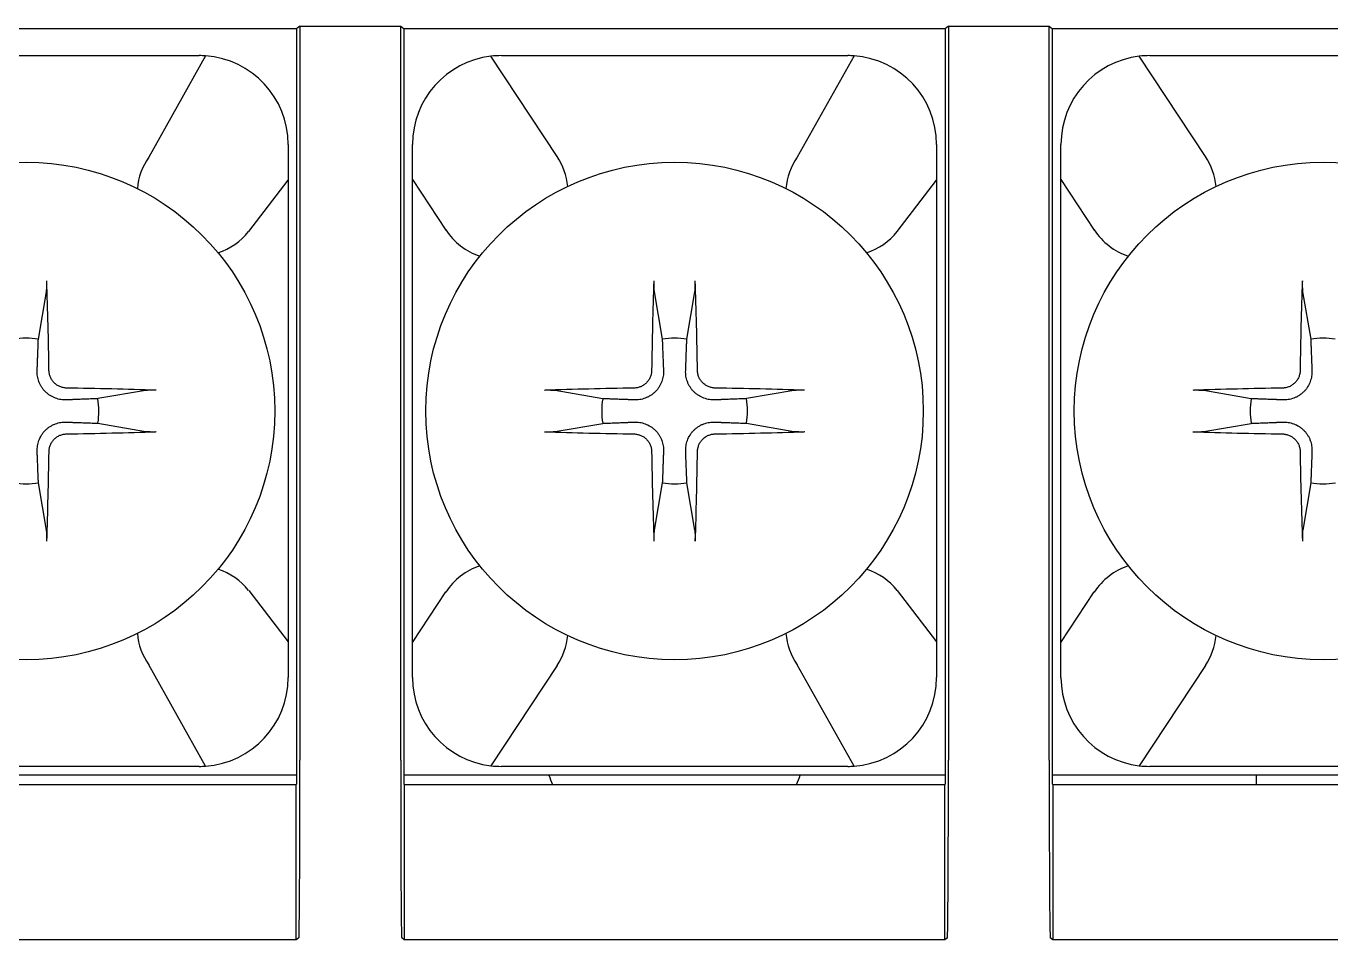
# Model space of a CAD drawing. Header units: millimetres. Extents: x 1618 to 2314, y 422 to 652.
# Drawn here: x 1666.96 to 1681.65, y 549.38 to 559.67 of the extents above; entities that cross this region are included whole.
import ezdxf

# ---------------------------------------------------------------- set-up
doc = ezdxf.new("R2010")
doc.units = ezdxf.units.MM

msp = doc.modelspace()

# ---------------------------------------------------------------- linework, layer by layer
for p, q in [((1670.003, 559.636), (1663.913, 559.636)), ((1670.041, 559.668), (1670.003, 559.636)), ((1670.003, 559.636), (1670.003, 551.136)), ((1670.041, 559.668), (1670.041, 551.407)), ((1670.041, 559.668), (1671.175, 559.668)), ((1671.175, 551.407), (1671.175, 559.668)), ((1671.175, 559.668), (1671.213, 559.636)), ((1671.213, 551.136), (1671.213, 559.636)), ((1677.303, 559.636), (1671.213, 559.636)), ((1677.341, 559.668), (1677.303, 559.636)), ((1677.303, 559.636), (1677.303, 551.136)), ((1677.341, 559.668), (1677.341, 551.407)), ((1677.341, 559.668), (1678.475, 559.668)), ((1678.475, 551.407), (1678.475, 559.668)), ((1678.475, 559.668), (1678.513, 559.636)), ((1678.513, 551.136), (1678.513, 559.636)), ((1684.603, 559.636), (1678.513, 559.636)), ((1665.008, 559.336), (1668.908, 559.336)), ((1668.978, 559.334), (1668.34, 558.192)), ((1672.308, 559.336), (1676.208, 559.336)), ((1676.278, 559.334), (1675.64, 558.192)), ((1679.608, 559.336), (1683.508, 559.336)), ((1672.935, 558.2), (1672.189, 559.329)), ((1680.235, 558.2), (1679.489, 559.329)), ((1669.908, 558.336), (1669.908, 557.934)), ((1671.308, 557.942), (1671.308, 558.336)), ((1677.208, 558.336), (1677.208, 557.934)), ((1678.608, 557.942), (1678.608, 558.336)), ((1669.464, 557.358), (1669.908, 557.934)), ((1669.908, 557.934), (1669.908, 552.738)), ((1671.308, 557.942), (1671.683, 557.373)), ((1671.308, 552.731), (1671.308, 557.942)), ((1676.764, 557.358), (1677.208, 557.934)), ((1677.208, 557.934), (1677.208, 552.738)), ((1678.608, 557.942), (1678.983, 557.373)), ((1678.608, 552.731), (1678.608, 557.942)), ((1667.096, 556.144), (1667.187, 556.679)), ((1674.028, 556.679), (1674.119, 556.144)), ((1674.396, 556.144), (1674.487, 556.679)), ((1681.328, 556.679), (1681.419, 556.144)), ((1668.301, 555.566), (1667.766, 555.475)), ((1673.45, 555.474), (1672.915, 555.565)), ((1675.601, 555.566), (1675.066, 555.475)), ((1680.75, 555.474), (1680.215, 555.565)), ((1667.766, 555.198), (1668.301, 555.107)), ((1672.915, 555.106), (1673.45, 555.197)), ((1675.066, 555.198), (1675.601, 555.107)), ((1680.215, 555.106), (1680.75, 555.197)), ((1667.188, 553.993), (1667.097, 554.528)), ((1674.12, 554.528), (1674.029, 553.993)), ((1674.488, 553.993), (1674.397, 554.528)), ((1681.42, 554.528), (1681.329, 553.993)), ((1669.464, 553.314), (1669.908, 552.738)), ((1676.764, 553.314), (1677.208, 552.738)), ((1671.308, 552.731), (1671.683, 553.299)), ((1678.608, 552.731), (1678.983, 553.299)), ((1669.908, 552.738), (1669.908, 552.336)), ((1671.308, 552.336), (1671.308, 552.731)), ((1677.208, 552.738), (1677.208, 552.336)), ((1678.608, 552.336), (1678.608, 552.731)), ((1668.978, 551.338), (1668.34, 552.48)), ((1672.935, 552.472), (1672.189, 551.343)), ((1676.278, 551.338), (1675.64, 552.48)), ((1680.235, 552.472), (1679.489, 551.343)), ((1668.908, 551.336), (1665.008, 551.336)), ((1676.208, 551.336), (1672.308, 551.336)), ((1683.508, 551.336), (1679.608, 551.336)), ((1663.916, 551.133), (1670, 551.133)), ((1670.003, 551.236), (1664.058, 551.236)), ((1670, 551.133), (1670.003, 551.136)), ((1670, 549.383), (1670, 551.133)), ((1677.303, 551.236), (1671.213, 551.236)), ((1671.216, 551.133), (1671.213, 551.136)), ((1671.216, 551.133), (1677.3, 551.133)), ((1671.216, 551.133), (1671.216, 549.383)), ((1677.3, 551.133), (1677.303, 551.136)), ((1677.3, 549.383), (1677.3, 551.133)), ((1684.458, 551.236), (1678.513, 551.236)), ((1678.516, 551.133), (1678.513, 551.136)), ((1678.516, 551.133), (1684.6, 551.133)), ((1678.516, 551.133), (1678.516, 549.383)), ((1680.808, 551.133), (1680.808, 551.236)), ((1670, 549.383), (1663.916, 549.383)), ((1670.029, 549.407), (1670, 549.383)), ((1671.216, 549.383), (1671.187, 549.407)), ((1677.3, 549.383), (1671.216, 549.383)), ((1677.329, 549.407), (1677.3, 549.383)), ((1678.516, 549.383), (1678.487, 549.407)), ((1684.6, 549.383), (1678.516, 549.383))]:
    msp.add_line(p, q)
for centre in [(1666.958, 555.336), (1674.258, 555.336), (1681.558, 555.336)]:
    msp.add_circle(centre, 2.8)
for centre, radius, start, end in [((1668.908, 558.336), 1, 85.9679, 90), ((1668.908, 558.336), 1, 0, 85.9679), ((1672.308, 558.336), 1, 90, 96.8173), ((1676.208, 558.336), 1, 85.9679, 90), ((1676.208, 558.336), 1, 0, 85.9679), ((1679.608, 558.336), 1, 90, 96.8173), ((1672.308, 558.336), 1, 96.8173, 180), ((1679.608, 558.336), 1, 96.8173, 180), ((1668.909, 557.785), 0.7, 144.4374, 175.5132), ((1672.309, 557.787), 0.75, 5.9361, 33.4424), ((1676.209, 557.785), 0.7, 144.4374, 175.5132), ((1679.609, 557.787), 0.75, 5.9361, 33.4424), ((1668.909, 557.785), 0.7, 287.409, 322.3631), ((1672.309, 557.787), 0.75, 213.4424, 251.0511), ((1676.209, 557.785), 0.7, 287.409, 322.3631), ((1679.609, 557.787), 0.75, 213.4424, 251.0511), ((1666.958, 555.336), 0.82, 80.3013, 99.7447), ((1674.258, 555.336), 0.82, 80.3013, 99.7447), ((1681.558, 555.336), 0.82, 80.3013, 99.7447), ((1666.958, 555.336), 0.82, 350.3013, 9.7447), ((1674.258, 555.336), 0.82, 170.3013, 189.7447), ((1674.258, 555.336), 0.82, 350.3013, 9.7447), ((1681.558, 555.336), 0.82, 170.3013, 189.7447), ((1666.958, 555.336), 0.82, 260.3013, 279.7447), ((1674.258, 555.336), 0.82, 260.3013, 279.7447), ((1681.558, 555.336), 0.82, 260.3013, 279.7447), ((1668.909, 552.887), 0.7, 37.6369, 72.591), ((1672.309, 552.885), 0.75, 108.9489, 146.5576), ((1676.209, 552.887), 0.7, 37.6369, 72.591), ((1679.609, 552.885), 0.75, 108.9489, 146.5576), ((1668.909, 552.887), 0.7, 184.4868, 215.5626), ((1672.309, 552.885), 0.75, 326.5576, 354.0639), ((1676.209, 552.887), 0.7, 184.4868, 215.5626), ((1679.609, 552.885), 0.75, 326.5576, 354.0639), ((1668.908, 552.336), 1, 274.0321, 0), ((1672.308, 552.336), 1, 180, 263.1827), ((1676.208, 552.336), 1, 274.0321, 0), ((1679.608, 552.336), 1, 180, 263.1827), ((1668.908, 552.336), 1, 270, 274.0321), ((1672.308, 552.336), 1, 263.1827, 270), ((1676.208, 552.336), 1, 270, 274.0321), ((1679.608, 552.336), 1, 263.1827, 270), ((1674.258, 551.736), 1.5, 199.4712, 203.6875), ((1674.258, 551.736), 1.5, 336.3125, 340.5288)]:
    msp.add_arc(centre, radius, start, end)
for centre, major_axis, ratio, start_param, end_param in [((1666.786, 555.335), (0.041, -4.997), 0.087156, 1.661715, 1.867777), ((1674.43, 555.335), (0.037, 4.997), 0.087156, 1.273815, 1.479878), ((1674.086, 555.335), (0.041, -4.997), 0.087156, 1.661715, 1.867777), ((1681.73, 555.335), (0.037, 4.997), 0.087156, 1.273815, 1.479878), ((1666.957, 555.164), (4.997, -0.037), 0.087156, 1.273815, 1.479878), ((1674.26, 555.164), (4.997, 0.041), 0.087156, 1.661715, 1.867777), ((1674.257, 555.164), (4.997, -0.037), 0.087156, 1.273815, 1.479878), ((1681.56, 555.164), (4.997, 0.041), 0.087156, 1.661715, 1.867777), ((1666.957, 555.508), (-4.997, -0.041), 0.087156, 1.661715, 1.867777), ((1674.259, 555.508), (-4.997, 0.037), 0.087156, 1.273815, 1.479878), ((1674.257, 555.508), (-4.997, -0.041), 0.087156, 1.661715, 1.867777), ((1681.559, 555.508), (-4.997, 0.037), 0.087156, 1.273815, 1.479878), ((1666.786, 555.337), (-0.037, -4.997), 0.087156, 1.273815, 1.479878), ((1674.43, 555.337), (-0.041, 4.997), 0.087156, 1.661715, 1.867777), ((1674.086, 555.337), (-0.037, -4.997), 0.087156, 1.273815, 1.479878), ((1681.73, 555.337), (-0.041, 4.997), 0.087156, 1.661715, 1.867777), ((1670.029, 551.407), (0, 2), 0.006109, 3.146827, 4.712389), ((1671.187, 551.407), (0, 2), 0.006109, 1.570796, 3.136358), ((1677.329, 551.407), (0, 2), 0.006109, 3.146827, 4.712389), ((1678.487, 551.407), (0, 2), 0.006109, 1.570796, 3.136358)]:
    msp.add_ellipse(centre, major_axis=major_axis, ratio=ratio, start_param=start_param, end_param=end_param)
for points, knots in [([(1667.187, 556.679), (1667.187, 556.682), (1667.188, 556.685), (1667.189, 556.692), (1667.189, 556.696), (1667.19, 556.704), (1667.19, 556.709), (1667.19, 556.719), (1667.191, 556.725), (1667.191, 556.736), (1667.191, 556.741), (1667.191, 556.753), (1667.191, 556.759), (1667.191, 556.771), (1667.191, 556.777), (1667.191, 556.789), (1667.191, 556.795), (1667.191, 556.8)], [0, 0, 0, 0, 0.125, 0.125, 0.25, 0.25, 0.375, 0.375, 0.5, 0.5, 0.625, 0.625, 0.75, 0.75, 0.875, 0.875, 1, 1, 1, 1]), ([(1674.025, 556.8), (1674.024, 556.789), (1674.024, 556.777), (1674.024, 556.759), (1674.024, 556.753), (1674.024, 556.741), (1674.024, 556.735), (1674.025, 556.724), (1674.025, 556.719), (1674.025, 556.709), (1674.026, 556.704), (1674.026, 556.696), (1674.027, 556.692), (1674.027, 556.685), (1674.028, 556.681), (1674.028, 556.679)], [0, 0, 0, 0, 0.25, 0.25, 0.375, 0.375, 0.5, 0.5, 0.625, 0.625, 0.75, 0.75, 0.875, 0.875, 1, 1, 1, 1]), ([(1674.487, 556.679), (1674.487, 556.682), (1674.488, 556.685), (1674.489, 556.692), (1674.489, 556.696), (1674.49, 556.704), (1674.49, 556.709), (1674.49, 556.719), (1674.491, 556.725), (1674.491, 556.736), (1674.491, 556.741), (1674.491, 556.753), (1674.491, 556.759), (1674.491, 556.771), (1674.491, 556.777), (1674.491, 556.789), (1674.491, 556.795), (1674.491, 556.8)], [0, 0, 0, 0, 0.125, 0.125, 0.25, 0.25, 0.375, 0.375, 0.5, 0.5, 0.625, 0.625, 0.75, 0.75, 0.875, 0.875, 1, 1, 1, 1]), ([(1681.325, 556.8), (1681.324, 556.789), (1681.324, 556.777), (1681.324, 556.759), (1681.324, 556.753), (1681.324, 556.741), (1681.324, 556.735), (1681.325, 556.724), (1681.325, 556.719), (1681.325, 556.709), (1681.326, 556.704), (1681.326, 556.696), (1681.327, 556.692), (1681.327, 556.685), (1681.328, 556.681), (1681.328, 556.679)], [0, 0, 0, 0, 0.25, 0.25, 0.375, 0.375, 0.5, 0.5, 0.625, 0.625, 0.75, 0.75, 0.875, 0.875, 1, 1, 1, 1]), ([(1667.413, 555.461), (1667.392, 555.46), (1667.371, 555.462), (1667.34, 555.466), (1667.33, 555.468), (1667.31, 555.474), (1667.299, 555.477), (1667.269, 555.488), (1667.249, 555.498), (1667.22, 555.516), (1667.21, 555.523), (1667.192, 555.537), (1667.183, 555.545), (1667.171, 555.557), (1667.167, 555.561), (1667.159, 555.57), (1667.148, 555.583), (1667.138, 555.597), (1667.126, 555.616), (1667.12, 555.626), (1667.111, 555.646), (1667.102, 555.666), (1667.096, 555.687), (1667.09, 555.708), (1667.088, 555.718), (1667.083, 555.749), (1667.082, 555.77), (1667.083, 555.791)], [0, 0, 0, 0, 0.125, 0.125, 0.1875, 0.1875, 0.25, 0.25, 0.375, 0.375, 0.4375, 0.4375, 0.5, 0.5, 0.53125, 0.53125, 0.5625, 0.625, 0.625, 0.6875, 0.6875, 0.75, 0.8125, 0.8125, 0.875, 0.875, 1, 1, 1, 1]), ([(1667.414, 555.594), (1667.401, 555.595), (1667.388, 555.596), (1667.369, 555.6), (1667.363, 555.602), (1667.351, 555.605), (1667.345, 555.608), (1667.327, 555.615), (1667.316, 555.621), (1667.294, 555.636), (1667.284, 555.644), (1667.266, 555.662), (1667.258, 555.672), (1667.247, 555.688), (1667.244, 555.694), (1667.237, 555.705), (1667.235, 555.711), (1667.227, 555.728), (1667.223, 555.741), (1667.218, 555.766), (1667.216, 555.779), (1667.216, 555.792)], [0, 0, 0, 0, 0.125, 0.125, 0.1875, 0.1875, 0.25, 0.25, 0.375, 0.375, 0.5, 0.5, 0.625, 0.625, 0.6875, 0.6875, 0.75, 0.75, 0.875, 0.875, 1, 1, 1, 1]), ([(1674, 555.792), (1674, 555.779), (1673.998, 555.766), (1673.994, 555.747), (1673.993, 555.741), (1673.989, 555.729), (1673.987, 555.723), (1673.979, 555.705), (1673.973, 555.693), (1673.959, 555.672), (1673.95, 555.662), (1673.932, 555.644), (1673.922, 555.636), (1673.906, 555.625), (1673.901, 555.621), (1673.889, 555.615), (1673.883, 555.612), (1673.866, 555.605), (1673.853, 555.601), (1673.828, 555.596), (1673.815, 555.594), (1673.802, 555.594)], [0, 0, 0, 0, 0.125, 0.125, 0.1875, 0.1875, 0.25, 0.25, 0.375, 0.375, 0.5, 0.5, 0.625, 0.625, 0.6875, 0.6875, 0.75, 0.75, 0.875, 0.875, 1, 1, 1, 1]), ([(1674.133, 555.791), (1674.134, 555.77), (1674.133, 555.749), (1674.128, 555.718), (1674.126, 555.708), (1674.12, 555.687), (1674.117, 555.677), (1674.106, 555.646), (1674.097, 555.626), (1674.078, 555.597), (1674.072, 555.588), (1674.057, 555.57), (1674.05, 555.561), (1674.037, 555.549), (1674.033, 555.545), (1674.024, 555.537), (1674.011, 555.526), (1673.997, 555.516), (1673.978, 555.504), (1673.968, 555.498), (1673.948, 555.489), (1673.928, 555.48), (1673.907, 555.474), (1673.887, 555.468), (1673.876, 555.466), (1673.845, 555.461), (1673.824, 555.46), (1673.803, 555.461)], [0, 0, 0, 0, 0.125, 0.125, 0.1875, 0.1875, 0.25, 0.25, 0.375, 0.375, 0.4375, 0.4375, 0.5, 0.5, 0.53125, 0.53125, 0.5625, 0.625, 0.625, 0.6875, 0.6875, 0.75, 0.8125, 0.8125, 0.875, 0.875, 1, 1, 1, 1]), ([(1674.713, 555.461), (1674.692, 555.46), (1674.671, 555.462), (1674.64, 555.466), (1674.63, 555.468), (1674.61, 555.474), (1674.599, 555.477), (1674.569, 555.488), (1674.549, 555.498), (1674.52, 555.516), (1674.51, 555.523), (1674.492, 555.537), (1674.483, 555.545), (1674.471, 555.557), (1674.467, 555.561), (1674.459, 555.57), (1674.448, 555.583), (1674.438, 555.597), (1674.426, 555.616), (1674.42, 555.626), (1674.411, 555.646), (1674.402, 555.666), (1674.396, 555.687), (1674.39, 555.708), (1674.388, 555.718), (1674.383, 555.749), (1674.382, 555.77), (1674.383, 555.791)], [0, 0, 0, 0, 0.125, 0.125, 0.1875, 0.1875, 0.25, 0.25, 0.375, 0.375, 0.4375, 0.4375, 0.5, 0.5, 0.53125, 0.53125, 0.5625, 0.625, 0.625, 0.6875, 0.6875, 0.75, 0.8125, 0.8125, 0.875, 0.875, 1, 1, 1, 1]), ([(1674.714, 555.594), (1674.701, 555.595), (1674.688, 555.596), (1674.669, 555.6), (1674.663, 555.602), (1674.651, 555.605), (1674.645, 555.608), (1674.627, 555.615), (1674.616, 555.621), (1674.594, 555.636), (1674.584, 555.644), (1674.566, 555.662), (1674.558, 555.672), (1674.547, 555.688), (1674.544, 555.694), (1674.537, 555.705), (1674.535, 555.711), (1674.527, 555.728), (1674.523, 555.741), (1674.518, 555.766), (1674.516, 555.779), (1674.516, 555.792)], [0, 0, 0, 0, 0.125, 0.125, 0.1875, 0.1875, 0.25, 0.25, 0.375, 0.375, 0.5, 0.5, 0.625, 0.625, 0.6875, 0.6875, 0.75, 0.75, 0.875, 0.875, 1, 1, 1, 1]), ([(1681.3, 555.792), (1681.3, 555.779), (1681.298, 555.766), (1681.294, 555.747), (1681.293, 555.741), (1681.289, 555.729), (1681.287, 555.723), (1681.279, 555.705), (1681.273, 555.693), (1681.259, 555.672), (1681.25, 555.662), (1681.232, 555.644), (1681.222, 555.636), (1681.206, 555.625), (1681.201, 555.621), (1681.189, 555.615), (1681.183, 555.612), (1681.166, 555.605), (1681.153, 555.601), (1681.128, 555.596), (1681.115, 555.594), (1681.102, 555.594)], [0, 0, 0, 0, 0.125, 0.125, 0.1875, 0.1875, 0.25, 0.25, 0.375, 0.375, 0.5, 0.5, 0.625, 0.625, 0.6875, 0.6875, 0.75, 0.75, 0.875, 0.875, 1, 1, 1, 1]), ([(1681.433, 555.791), (1681.434, 555.77), (1681.433, 555.749), (1681.428, 555.718), (1681.426, 555.708), (1681.42, 555.687), (1681.417, 555.677), (1681.406, 555.646), (1681.397, 555.626), (1681.378, 555.597), (1681.372, 555.588), (1681.357, 555.57), (1681.35, 555.561), (1681.337, 555.549), (1681.333, 555.545), (1681.324, 555.537), (1681.311, 555.526), (1681.297, 555.516), (1681.278, 555.504), (1681.268, 555.498), (1681.248, 555.489), (1681.228, 555.48), (1681.207, 555.474), (1681.187, 555.468), (1681.176, 555.466), (1681.145, 555.461), (1681.124, 555.46), (1681.103, 555.461)], [0, 0, 0, 0, 0.125, 0.125, 0.1875, 0.1875, 0.25, 0.25, 0.375, 0.375, 0.4375, 0.4375, 0.5, 0.5, 0.53125, 0.53125, 0.5625, 0.625, 0.625, 0.6875, 0.6875, 0.75, 0.8125, 0.8125, 0.875, 0.875, 1, 1, 1, 1]), ([(1668.422, 555.57), (1668.411, 555.57), (1668.399, 555.57), (1668.381, 555.57), (1668.375, 555.57), (1668.363, 555.57), (1668.358, 555.57), (1668.346, 555.57), (1668.341, 555.569), (1668.331, 555.569), (1668.326, 555.569), (1668.318, 555.568), (1668.314, 555.568), (1668.307, 555.567), (1668.304, 555.566), (1668.301, 555.566)], [0, 0, 0, 0, 0.25, 0.25, 0.375, 0.375, 0.5, 0.5, 0.625, 0.625, 0.75, 0.75, 0.875, 0.875, 1, 1, 1, 1]), ([(1672.915, 555.565), (1672.913, 555.565), (1672.91, 555.566), (1672.902, 555.567), (1672.898, 555.567), (1672.89, 555.568), (1672.885, 555.568), (1672.875, 555.568), (1672.87, 555.568), (1672.859, 555.569), (1672.853, 555.569), (1672.841, 555.569), (1672.835, 555.569), (1672.823, 555.569), (1672.817, 555.569), (1672.806, 555.569), (1672.8, 555.569), (1672.794, 555.568)], [0, 0, 0, 0, 0.125, 0.125, 0.25, 0.25, 0.375, 0.375, 0.5, 0.5, 0.625, 0.625, 0.75, 0.75, 0.875, 0.875, 1, 1, 1, 1]), ([(1675.722, 555.57), (1675.711, 555.57), (1675.699, 555.57), (1675.681, 555.57), (1675.675, 555.57), (1675.663, 555.57), (1675.658, 555.57), (1675.646, 555.57), (1675.641, 555.569), (1675.631, 555.569), (1675.626, 555.569), (1675.618, 555.568), (1675.614, 555.568), (1675.607, 555.567), (1675.604, 555.566), (1675.601, 555.566)], [0, 0, 0, 0, 0.25, 0.25, 0.375, 0.375, 0.5, 0.5, 0.625, 0.625, 0.75, 0.75, 0.875, 0.875, 1, 1, 1, 1]), ([(1680.215, 555.565), (1680.213, 555.565), (1680.21, 555.566), (1680.202, 555.567), (1680.198, 555.567), (1680.19, 555.568), (1680.185, 555.568), (1680.175, 555.568), (1680.17, 555.568), (1680.159, 555.569), (1680.153, 555.569), (1680.141, 555.569), (1680.135, 555.569), (1680.123, 555.569), (1680.117, 555.569), (1680.106, 555.569), (1680.1, 555.569), (1680.094, 555.568)], [0, 0, 0, 0, 0.125, 0.125, 0.25, 0.25, 0.375, 0.375, 0.5, 0.5, 0.625, 0.625, 0.75, 0.75, 0.875, 0.875, 1, 1, 1, 1]), ([(1667.083, 554.881), (1667.083, 554.902), (1667.084, 554.923), (1667.089, 554.954), (1667.091, 554.964), (1667.096, 554.985), (1667.099, 554.995), (1667.11, 555.026), (1667.12, 555.046), (1667.138, 555.075), (1667.145, 555.084), (1667.159, 555.102), (1667.167, 555.111), (1667.179, 555.123), (1667.183, 555.127), (1667.192, 555.135), (1667.205, 555.146), (1667.219, 555.156), (1667.239, 555.168), (1667.249, 555.174), (1667.269, 555.184), (1667.289, 555.192), (1667.309, 555.198), (1667.33, 555.204), (1667.34, 555.206), (1667.371, 555.211), (1667.392, 555.212), (1667.413, 555.211)], [0, 0, 0, 0, 0.125, 0.125, 0.1875, 0.1875, 0.25, 0.25, 0.375, 0.375, 0.4375, 0.4375, 0.5, 0.5, 0.53125, 0.53125, 0.5625, 0.625, 0.625, 0.6875, 0.6875, 0.75, 0.8125, 0.8125, 0.875, 0.875, 1, 1, 1, 1]), ([(1667.217, 554.88), (1667.217, 554.893), (1667.218, 554.906), (1667.222, 554.925), (1667.224, 554.931), (1667.228, 554.943), (1667.23, 554.949), (1667.237, 554.967), (1667.243, 554.979), (1667.258, 555), (1667.266, 555.01), (1667.284, 555.028), (1667.294, 555.036), (1667.31, 555.047), (1667.316, 555.051), (1667.327, 555.057), (1667.333, 555.06), (1667.351, 555.067), (1667.363, 555.071), (1667.388, 555.076), (1667.401, 555.078), (1667.414, 555.078)], [0, 0, 0, 0, 0.125, 0.125, 0.1875, 0.1875, 0.25, 0.25, 0.375, 0.375, 0.5, 0.5, 0.625, 0.625, 0.6875, 0.6875, 0.75, 0.75, 0.875, 0.875, 1, 1, 1, 1]), ([(1668.301, 555.107), (1668.304, 555.107), (1668.307, 555.106), (1668.314, 555.106), (1668.318, 555.105), (1668.327, 555.104), (1668.331, 555.104), (1668.341, 555.104), (1668.347, 555.104), (1668.358, 555.103), (1668.363, 555.103), (1668.375, 555.103), (1668.381, 555.103), (1668.393, 555.103), (1668.399, 555.103), (1668.411, 555.103), (1668.417, 555.103), (1668.422, 555.104)], [0, 0, 0, 0, 0.125, 0.125, 0.25, 0.25, 0.375, 0.375, 0.5, 0.5, 0.625, 0.625, 0.75, 0.75, 0.875, 0.875, 1, 1, 1, 1]), ([(1672.794, 555.102), (1672.806, 555.102), (1672.817, 555.102), (1672.836, 555.102), (1672.841, 555.102), (1672.853, 555.102), (1672.859, 555.102), (1672.87, 555.102), (1672.875, 555.103), (1672.885, 555.103), (1672.89, 555.103), (1672.899, 555.104), (1672.903, 555.104), (1672.91, 555.105), (1672.913, 555.106), (1672.915, 555.106)], [0, 0, 0, 0, 0.25, 0.25, 0.375, 0.375, 0.5, 0.5, 0.625, 0.625, 0.75, 0.75, 0.875, 0.875, 1, 1, 1, 1]), ([(1673.803, 555.078), (1673.815, 555.077), (1673.828, 555.076), (1673.847, 555.072), (1673.853, 555.07), (1673.866, 555.067), (1673.872, 555.064), (1673.889, 555.057), (1673.901, 555.051), (1673.922, 555.036), (1673.932, 555.028), (1673.95, 555.01), (1673.959, 555), (1673.969, 554.984), (1673.973, 554.978), (1673.979, 554.967), (1673.982, 554.961), (1673.989, 554.944), (1673.993, 554.931), (1673.999, 554.906), (1674, 554.893), (1674, 554.88)], [0, 0, 0, 0, 0.125, 0.125, 0.1875, 0.1875, 0.25, 0.25, 0.375, 0.375, 0.5, 0.5, 0.625, 0.625, 0.6875, 0.6875, 0.75, 0.75, 0.875, 0.875, 1, 1, 1, 1]), ([(1673.804, 555.211), (1673.824, 555.212), (1673.845, 555.21), (1673.876, 555.206), (1673.886, 555.204), (1673.907, 555.198), (1673.917, 555.195), (1673.948, 555.184), (1673.968, 555.174), (1673.997, 555.156), (1674.006, 555.149), (1674.024, 555.135), (1674.033, 555.127), (1674.045, 555.115), (1674.049, 555.111), (1674.057, 555.102), (1674.068, 555.089), (1674.078, 555.075), (1674.09, 555.056), (1674.096, 555.046), (1674.106, 555.026), (1674.114, 555.006), (1674.121, 554.985), (1674.126, 554.964), (1674.128, 554.954), (1674.133, 554.923), (1674.134, 554.902), (1674.133, 554.881)], [0, 0, 0, 0, 0.125, 0.125, 0.1875, 0.1875, 0.25, 0.25, 0.375, 0.375, 0.4375, 0.4375, 0.5, 0.5, 0.53125, 0.53125, 0.5625, 0.625, 0.625, 0.6875, 0.6875, 0.75, 0.8125, 0.8125, 0.875, 0.875, 1, 1, 1, 1]), ([(1674.383, 554.881), (1674.383, 554.902), (1674.384, 554.923), (1674.389, 554.954), (1674.391, 554.964), (1674.396, 554.985), (1674.399, 554.995), (1674.41, 555.026), (1674.42, 555.046), (1674.438, 555.075), (1674.445, 555.084), (1674.459, 555.102), (1674.467, 555.111), (1674.479, 555.123), (1674.483, 555.127), (1674.492, 555.135), (1674.505, 555.146), (1674.519, 555.156), (1674.539, 555.168), (1674.549, 555.174), (1674.569, 555.184), (1674.589, 555.192), (1674.609, 555.198), (1674.63, 555.204), (1674.64, 555.206), (1674.671, 555.211), (1674.692, 555.212), (1674.713, 555.211)], [0, 0, 0, 0, 0.125, 0.125, 0.1875, 0.1875, 0.25, 0.25, 0.375, 0.375, 0.4375, 0.4375, 0.5, 0.5, 0.53125, 0.53125, 0.5625, 0.625, 0.625, 0.6875, 0.6875, 0.75, 0.8125, 0.8125, 0.875, 0.875, 1, 1, 1, 1]), ([(1674.517, 554.88), (1674.517, 554.893), (1674.518, 554.906), (1674.522, 554.925), (1674.524, 554.931), (1674.528, 554.943), (1674.53, 554.949), (1674.537, 554.967), (1674.543, 554.979), (1674.558, 555), (1674.566, 555.01), (1674.584, 555.028), (1674.594, 555.036), (1674.61, 555.047), (1674.616, 555.051), (1674.627, 555.057), (1674.633, 555.06), (1674.651, 555.067), (1674.663, 555.071), (1674.688, 555.076), (1674.701, 555.078), (1674.714, 555.078)], [0, 0, 0, 0, 0.125, 0.125, 0.1875, 0.1875, 0.25, 0.25, 0.375, 0.375, 0.5, 0.5, 0.625, 0.625, 0.6875, 0.6875, 0.75, 0.75, 0.875, 0.875, 1, 1, 1, 1]), ([(1675.601, 555.107), (1675.604, 555.107), (1675.607, 555.106), (1675.614, 555.106), (1675.618, 555.105), (1675.627, 555.104), (1675.631, 555.104), (1675.641, 555.104), (1675.647, 555.104), (1675.658, 555.103), (1675.663, 555.103), (1675.675, 555.103), (1675.681, 555.103), (1675.693, 555.103), (1675.699, 555.103), (1675.711, 555.103), (1675.717, 555.103), (1675.722, 555.104)], [0, 0, 0, 0, 0.125, 0.125, 0.25, 0.25, 0.375, 0.375, 0.5, 0.5, 0.625, 0.625, 0.75, 0.75, 0.875, 0.875, 1, 1, 1, 1]), ([(1680.094, 555.102), (1680.106, 555.102), (1680.117, 555.102), (1680.136, 555.102), (1680.141, 555.102), (1680.153, 555.102), (1680.159, 555.102), (1680.17, 555.102), (1680.175, 555.103), (1680.185, 555.103), (1680.19, 555.103), (1680.199, 555.104), (1680.203, 555.104), (1680.21, 555.105), (1680.213, 555.106), (1680.215, 555.106)], [0, 0, 0, 0, 0.25, 0.25, 0.375, 0.375, 0.5, 0.5, 0.625, 0.625, 0.75, 0.75, 0.875, 0.875, 1, 1, 1, 1]), ([(1681.103, 555.078), (1681.115, 555.077), (1681.128, 555.076), (1681.147, 555.072), (1681.153, 555.07), (1681.166, 555.067), (1681.172, 555.064), (1681.189, 555.057), (1681.201, 555.051), (1681.222, 555.036), (1681.232, 555.028), (1681.25, 555.01), (1681.259, 555), (1681.269, 554.984), (1681.273, 554.978), (1681.279, 554.967), (1681.282, 554.961), (1681.289, 554.944), (1681.293, 554.931), (1681.299, 554.906), (1681.3, 554.893), (1681.3, 554.88)], [0, 0, 0, 0, 0.125, 0.125, 0.1875, 0.1875, 0.25, 0.25, 0.375, 0.375, 0.5, 0.5, 0.625, 0.625, 0.6875, 0.6875, 0.75, 0.75, 0.875, 0.875, 1, 1, 1, 1]), ([(1681.104, 555.211), (1681.124, 555.212), (1681.145, 555.21), (1681.176, 555.206), (1681.186, 555.204), (1681.207, 555.198), (1681.217, 555.195), (1681.248, 555.184), (1681.268, 555.174), (1681.297, 555.156), (1681.306, 555.149), (1681.324, 555.135), (1681.333, 555.127), (1681.345, 555.115), (1681.349, 555.111), (1681.357, 555.102), (1681.368, 555.089), (1681.378, 555.075), (1681.39, 555.056), (1681.396, 555.046), (1681.406, 555.026), (1681.414, 555.006), (1681.421, 554.985), (1681.426, 554.964), (1681.428, 554.954), (1681.433, 554.923), (1681.434, 554.902), (1681.433, 554.881)], [0, 0, 0, 0, 0.125, 0.125, 0.1875, 0.1875, 0.25, 0.25, 0.375, 0.375, 0.4375, 0.4375, 0.5, 0.5, 0.53125, 0.53125, 0.5625, 0.625, 0.625, 0.6875, 0.6875, 0.75, 0.8125, 0.8125, 0.875, 0.875, 1, 1, 1, 1]), ([(1667.192, 553.872), (1667.192, 553.883), (1667.192, 553.895), (1667.192, 553.913), (1667.192, 553.919), (1667.192, 553.931), (1667.192, 553.937), (1667.192, 553.948), (1667.192, 553.953), (1667.191, 553.963), (1667.191, 553.968), (1667.19, 553.976), (1667.19, 553.98), (1667.189, 553.987), (1667.189, 553.991), (1667.188, 553.993)], [0, 0, 0, 0, 0.25, 0.25, 0.375, 0.375, 0.5, 0.5, 0.625, 0.625, 0.75, 0.75, 0.875, 0.875, 1, 1, 1, 1]), ([(1674.029, 553.993), (1674.029, 553.99), (1674.028, 553.987), (1674.028, 553.98), (1674.027, 553.976), (1674.027, 553.968), (1674.026, 553.963), (1674.026, 553.953), (1674.026, 553.947), (1674.025, 553.936), (1674.025, 553.931), (1674.025, 553.919), (1674.025, 553.913), (1674.025, 553.901), (1674.025, 553.895), (1674.025, 553.883), (1674.026, 553.877), (1674.026, 553.872)], [0, 0, 0, 0, 0.125, 0.125, 0.25, 0.25, 0.375, 0.375, 0.5, 0.5, 0.625, 0.625, 0.75, 0.75, 0.875, 0.875, 1, 1, 1, 1]), ([(1674.492, 553.872), (1674.492, 553.883), (1674.492, 553.895), (1674.492, 553.913), (1674.492, 553.919), (1674.492, 553.931), (1674.492, 553.937), (1674.492, 553.948), (1674.492, 553.953), (1674.491, 553.963), (1674.491, 553.968), (1674.49, 553.976), (1674.49, 553.98), (1674.489, 553.987), (1674.489, 553.991), (1674.488, 553.993)], [0, 0, 0, 0, 0.25, 0.25, 0.375, 0.375, 0.5, 0.5, 0.625, 0.625, 0.75, 0.75, 0.875, 0.875, 1, 1, 1, 1]), ([(1681.329, 553.993), (1681.329, 553.99), (1681.328, 553.987), (1681.328, 553.98), (1681.327, 553.976), (1681.327, 553.968), (1681.326, 553.963), (1681.326, 553.953), (1681.326, 553.947), (1681.325, 553.936), (1681.325, 553.931), (1681.325, 553.919), (1681.325, 553.913), (1681.325, 553.901), (1681.325, 553.895), (1681.325, 553.883), (1681.326, 553.877), (1681.326, 553.872)], [0, 0, 0, 0, 0.125, 0.125, 0.25, 0.25, 0.375, 0.375, 0.5, 0.5, 0.625, 0.625, 0.75, 0.75, 0.875, 0.875, 1, 1, 1, 1])]:
    msp.add_open_spline(points, degree=3, knots=knots)
for points, weights in [([(1667.083, 555.791), (1667.088, 555.919), (1667.096, 556.144)], [1.607360829, 1.31905273402, 1]), ([(1674.119, 556.144), (1674.128, 555.919), (1674.133, 555.791)], [1, 1.31905273402, 1.607360829]), ([(1674.383, 555.791), (1674.388, 555.919), (1674.396, 556.144)], [1.607360829, 1.31905273402, 1]), ([(1681.419, 556.144), (1681.428, 555.919), (1681.433, 555.791)], [1, 1.31905273402, 1.607360829]), ([(1667.766, 555.475), (1667.542, 555.466), (1667.413, 555.461)], [1, 1.31905273402, 1.607360829]), ([(1673.803, 555.461), (1673.675, 555.466), (1673.45, 555.474)], [1.607360829, 1.31905273402, 1]), ([(1675.066, 555.475), (1674.842, 555.466), (1674.713, 555.461)], [1, 1.31905273402, 1.607360829]), ([(1681.103, 555.461), (1680.975, 555.466), (1680.75, 555.474)], [1.607360829, 1.31905273402, 1]), ([(1667.413, 555.211), (1667.542, 555.206), (1667.766, 555.198)], [1.607360829, 1.31905273402, 1]), ([(1673.45, 555.197), (1673.675, 555.206), (1673.804, 555.211)], [1, 1.31905273402, 1.607360829]), ([(1674.713, 555.211), (1674.842, 555.206), (1675.066, 555.198)], [1.607360829, 1.31905273402, 1]), ([(1680.75, 555.197), (1680.975, 555.206), (1681.104, 555.211)], [1, 1.31905273402, 1.607360829]), ([(1667.097, 554.528), (1667.088, 554.753), (1667.083, 554.881)], [1, 1.31905273402, 1.607360829]), ([(1674.133, 554.881), (1674.129, 554.753), (1674.12, 554.528)], [1.607360829, 1.31905273402, 1]), ([(1674.397, 554.528), (1674.388, 554.753), (1674.383, 554.881)], [1, 1.31905273402, 1.607360829]), ([(1681.433, 554.881), (1681.429, 554.753), (1681.42, 554.528)], [1.607360829, 1.31905273402, 1])]:
    msp.add_rational_spline(points, weights, degree=2)

doc.saveas('drawing.dxf')
